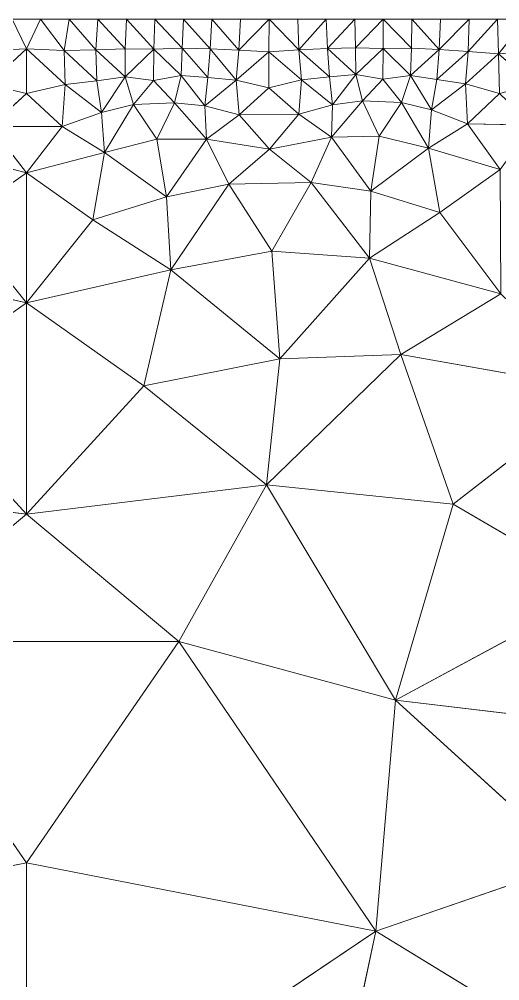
# Model space of a CAD drawing. Header units: metres. Extents: x 0 to 8, y 0 to 4.
# Drawn here: x 6.993 to 7.495, y 2.994 to 4 of the extents above; entities that cross this region are included whole.
import ezdxf

# ---------------------------------------------------------------- set-up
doc = ezdxf.new("R2010")
doc.units = ezdxf.units.M
doc.header["$MEASUREMENT"] = 0
doc.layers.add('losas-1', color=7, linetype='Continuous', lineweight=0)

msp = doc.modelspace()

# ---------------------------------------------------------------- linework, layer by layer
at = {"layer": 'losas-1'}
for p, q in [((8, 4), (6, 4)), ((6.9851, 4), (7, 3.969)), ((7.0149, 4), (7, 3.969)), ((7.0149, 4), (7.0394, 3.9673)), ((7.0448, 4), (7.0394, 3.9673)), ((7.0726, 3.9681), (7.0448, 4)), ((7.0746, 4), (7.0726, 3.9681)), ((7.1032, 3.9692), (7.0746, 4)), ((7.1045, 4), (7.1032, 3.9692)), ((7.1332, 3.9687), (7.1045, 4)), ((7.1343, 4), (7.1332, 3.9687)), ((7.1628, 3.9697), (7.1343, 4)), ((7.1642, 4), (7.1628, 3.9697)), ((7.1921, 3.9691), (7.1642, 4)), ((7.194, 4), (7.1921, 3.9691)), ((7.2222, 3.9678), (7.194, 4)), ((7.2239, 4), (7.2222, 3.9678)), ((7.2222, 3.9678), (7.2537, 4)), ((7.2537, 4), (7.2535, 3.9659)), ((7.2848, 3.968), (7.2537, 4)), ((7.2836, 4), (7.2848, 3.968)), ((7.2848, 3.968), (7.3134, 4)), ((7.3134, 4), (7.3148, 3.9694)), ((7.3148, 3.9694), (7.3433, 4)), ((7.3433, 4), (7.3439, 3.9702)), ((7.3439, 3.9702), (7.3731, 4)), ((7.4024, 3.9698), (7.3731, 4)), ((7.3731, 4), (7.3731, 3.9693)), ((7.403, 4), (7.4024, 3.9698)), ((7.4316, 3.9684), (7.403, 4)), ((7.4328, 4), (7.4316, 3.9684)), ((7.4316, 3.9684), (7.4627, 4)), ((7.4627, 4), (7.4618, 3.9664)), ((7.4618, 3.9664), (7.4925, 4)), ((7.4925, 4), (7.4935, 3.9639)), ((7.4935, 3.9639), (7.5224, 4)), ((7, 3.969), (6.9596, 3.9317)), ((6.9606, 3.9673), (7, 3.969)), ((7, 3.969), (7.0394, 3.9673)), ((7, 3.9223), (7, 3.969)), ((7, 3.969), (7.0404, 3.9317)), ((7.0394, 3.9673), (7.0726, 3.9681)), ((7.0404, 3.9317), (7.0394, 3.9673)), ((7.0394, 3.9673), (7.0735, 3.9356)), ((7.0726, 3.9681), (7.1032, 3.9692)), ((7.0735, 3.9356), (7.0726, 3.9681)), ((7.0726, 3.9681), (7.1031, 3.9397)), ((7.1031, 3.9397), (7.1032, 3.9692)), ((7.1332, 3.9687), (7.1031, 3.9397)), ((7.1032, 3.9692), (7.1332, 3.9687)), ((7.1329, 3.9359), (7.1332, 3.9687)), ((7.1332, 3.9687), (7.1628, 3.9697)), ((7.1332, 3.9687), (7.1619, 3.9412)), ((7.1619, 3.9412), (7.1628, 3.9697)), ((7.1628, 3.9697), (7.1921, 3.9691)), ((7.1628, 3.9697), (7.1898, 3.939)), ((7.1898, 3.939), (7.1921, 3.9691)), ((7.1921, 3.9691), (7.2222, 3.9678)), ((7.1921, 3.9691), (7.2194, 3.9363)), ((7.2194, 3.9363), (7.2222, 3.9678)), ((7.2535, 3.9659), (7.2194, 3.9363)), ((7.2222, 3.9678), (7.2535, 3.9659)), ((7.2535, 3.9659), (7.2848, 3.968)), ((7.2535, 3.9282), (7.2535, 3.9659)), ((7.2535, 3.9659), (7.2874, 3.9367)), ((7.3148, 3.9694), (7.2848, 3.968)), ((7.2848, 3.968), (7.3167, 3.9397)), ((7.2848, 3.968), (7.2874, 3.9367)), ((7.3439, 3.9702), (7.3148, 3.9694)), ((7.3167, 3.9397), (7.3148, 3.9694)), ((7.3148, 3.9694), (7.3443, 3.9422)), ((7.3443, 3.9422), (7.3439, 3.9702)), ((7.3731, 3.9693), (7.3439, 3.9702)), ((7.3731, 3.9693), (7.3443, 3.9422)), ((7.3726, 3.9373), (7.3731, 3.9693)), ((7.3731, 3.9693), (7.4024, 3.9698)), ((7.3731, 3.9693), (7.4014, 3.9411)), ((7.4014, 3.9411), (7.4024, 3.9698)), ((7.4316, 3.9684), (7.4014, 3.9411)), ((7.4024, 3.9698), (7.4316, 3.9684)), ((7.4291, 3.937), (7.4316, 3.9684)), ((7.4618, 3.9664), (7.4291, 3.937)), ((7.4316, 3.9684), (7.4618, 3.9664)), ((7.4589, 3.9323), (7.4618, 3.9664)), ((7.4935, 3.9639), (7.4589, 3.9323)), ((7.4618, 3.9664), (7.4935, 3.9639)), ((7.4935, 3.9639), (7.5255, 3.9662)), ((7.4944, 3.9223), (7.4935, 3.9639)), ((7.4935, 3.9639), (7.5301, 3.9318)), ((7.3443, 3.9422), (7.3167, 3.9397)), ((7.3443, 3.9422), (7.3201, 3.9106)), ((7.3512, 3.9145), (7.3443, 3.9422)), ((7.3443, 3.9422), (7.3726, 3.9373)), ((7, 3.9223), (6.9596, 3.9317)), ((7.0404, 3.9317), (7, 3.9223)), ((7.0404, 3.9317), (7.0374, 3.8879)), ((7.0735, 3.9356), (7.0404, 3.9317)), ((7.0404, 3.9317), (7.0784, 3.9026)), ((7.1031, 3.9397), (7.0735, 3.9356)), ((7.0784, 3.9026), (7.0735, 3.9356)), ((7.1031, 3.9397), (7.0784, 3.9026)), ((7.1121, 3.9107), (7.1031, 3.9397)), ((7.1329, 3.9359), (7.1031, 3.9397)), ((7.1329, 3.9359), (7.1121, 3.9107)), ((7.1619, 3.9412), (7.1329, 3.9359)), ((7.1547, 3.9127), (7.1329, 3.9359)), ((7.1619, 3.9412), (7.1547, 3.9127)), ((7.1619, 3.9412), (7.1864, 3.9094)), ((7.1898, 3.939), (7.1619, 3.9412)), ((7.1864, 3.9094), (7.1898, 3.939)), ((7.2194, 3.9363), (7.1864, 3.9094)), ((7.2194, 3.9363), (7.1898, 3.939)), ((7.2223, 3.9), (7.2194, 3.9363)), ((7.2535, 3.9282), (7.2194, 3.9363)), ((7.2874, 3.9367), (7.2535, 3.9282)), ((7.2874, 3.9367), (7.2849, 3.9006)), ((7.3167, 3.9397), (7.2874, 3.9367)), ((7.2874, 3.9367), (7.3201, 3.9106)), ((7.3201, 3.9106), (7.3167, 3.9397)), ((7.3726, 3.9373), (7.3512, 3.9145)), ((7.4014, 3.9411), (7.3726, 3.9373)), ((7.3922, 3.913), (7.3726, 3.9373)), ((7.4014, 3.9411), (7.3922, 3.913)), ((7.4014, 3.9411), (7.4236, 3.9052)), ((7.4291, 3.937), (7.4014, 3.9411)), ((7.4236, 3.9052), (7.4291, 3.937)), ((7.4589, 3.9323), (7.4236, 3.9052)), ((7.4589, 3.9323), (7.4291, 3.937)), ((7.461, 3.8907), (7.4589, 3.9323)), ((7.4944, 3.9223), (7.4589, 3.9323)), ((7.5301, 3.9318), (7.4944, 3.9223)), ((7, 3.9223), (6.9626, 3.8879)), ((7.0374, 3.8879), (7, 3.9223)), ((7.2535, 3.9282), (7.2223, 3.9)), ((7.2849, 3.9006), (7.2535, 3.9282)), ((7.4944, 3.9223), (7.461, 3.8907)), ((7.529, 3.8893), (7.4944, 3.9223)), ((7.1121, 3.9107), (7.1547, 3.9127)), ((7.1547, 3.9127), (7.1365, 3.8745)), ((7.1547, 3.9127), (7.1882, 3.8747)), ((7.1864, 3.9094), (7.1547, 3.9127)), ((7.3512, 3.9145), (7.3188, 3.8765)), ((7.3201, 3.9106), (7.3512, 3.9145)), ((7.3688, 3.8778), (7.3512, 3.9145)), ((7.3512, 3.9145), (7.3922, 3.913)), ((7.3922, 3.913), (7.3688, 3.8778)), ((7.3922, 3.913), (7.4236, 3.9052)), ((7.3922, 3.913), (7.4203, 3.865)), ((7.0784, 3.9026), (7.0374, 3.8879)), ((7.1121, 3.9107), (7.0784, 3.9026)), ((7.0815, 3.8605), (7.0784, 3.9026)), ((7.1121, 3.9107), (7.0815, 3.8605)), ((7.1365, 3.8745), (7.1121, 3.9107)), ((7.1882, 3.8747), (7.1864, 3.9094)), ((7.2223, 3.9), (7.1864, 3.9094)), ((7.2849, 3.9006), (7.3201, 3.9106)), ((7.3201, 3.9106), (7.3188, 3.8765)), ((7.4203, 3.865), (7.4236, 3.9052)), ((7.461, 3.8907), (7.4236, 3.9052)), ((7.2223, 3.9), (7.1882, 3.8747)), ((7.2223, 3.9), (7.2849, 3.9006)), ((7.254, 3.8642), (7.2223, 3.9)), ((7.2849, 3.9006), (7.254, 3.8642)), ((7.3188, 3.8765), (7.2849, 3.9006)), ((7, 3.8393), (6.9626, 3.8879)), ((6.9626, 3.8879), (7.0374, 3.8879)), ((7.0374, 3.8879), (7, 3.8393)), ((7.0815, 3.8605), (7.0374, 3.8879)), ((7.461, 3.8907), (7.4203, 3.865)), ((7.4952, 3.8427), (7.461, 3.8907)), ((7.461, 3.8907), (7.529, 3.8893)), ((7.1365, 3.8745), (7.0815, 3.8605)), ((7.1882, 3.8747), (7.1365, 3.8745)), ((7.1365, 3.8745), (7.1466, 3.8144)), ((7.1882, 3.8747), (7.1466, 3.8144)), ((7.2115, 3.8276), (7.1882, 3.8747)), ((7.254, 3.8642), (7.1882, 3.8747)), ((7.3188, 3.8765), (7.254, 3.8642)), ((7.3188, 3.8765), (7.2977, 3.8294)), ((7.3688, 3.8778), (7.3188, 3.8765)), ((7.3188, 3.8765), (7.3602, 3.8201)), ((7.3602, 3.8201), (7.3688, 3.8778)), ((7.4203, 3.865), (7.3688, 3.8778)), ((7.254, 3.8642), (7.2115, 3.8276)), ((7.2977, 3.8294), (7.254, 3.8642)), ((7.4203, 3.865), (7.3602, 3.8201)), ((7.432, 3.7978), (7.4203, 3.865)), ((7.4952, 3.8427), (7.4203, 3.865)), ((7, 3.8393), (6.9185, 3.8605)), ((7.0815, 3.8605), (7, 3.8393)), ((7.0815, 3.8605), (7.0694, 3.7903)), ((7.0815, 3.8605), (7.1466, 3.8144)), ((7.4952, 3.8427), (7.432, 3.7978)), ((7, 3.8393), (6.9306, 3.7903)), ((7.0694, 3.7903), (7, 3.8393)), ((7, 3.8393), (7, 3.7034)), ((7.1466, 3.8144), (7.2115, 3.8276)), ((7.2115, 3.8276), (7.151, 3.738)), ((7.2115, 3.8276), (7.2977, 3.8294)), ((7.2567, 3.7575), (7.2115, 3.8276)), ((7.2977, 3.8294), (7.2567, 3.7575)), ((7.2977, 3.8294), (7.3602, 3.8201)), ((7.3586, 3.7501), (7.2977, 3.8294)), ((7.1466, 3.8144), (7.0694, 3.7903)), ((7.1466, 3.8144), (7.151, 3.738)), ((7.3586, 3.7501), (7.3602, 3.8201)), ((7.3602, 3.8201), (7.432, 3.7978)), ((7.432, 3.7978), (7.3586, 3.7501)), ((7.4959, 3.7129), (7.432, 3.7978)), ((7, 3.7034), (6.9306, 3.7903)), ((7.0694, 3.7903), (7, 3.7034)), ((7.151, 3.738), (7.0694, 3.7903)), ((7.2567, 3.7575), (7.151, 3.738)), ((7.2649, 3.645), (7.2567, 3.7575)), ((7.3586, 3.7501), (7.2567, 3.7575)), ((7.3586, 3.7501), (7.2649, 3.645)), ((7.3915, 3.6495), (7.3586, 3.7501)), ((7.4959, 3.7129), (7.3586, 3.7501)), ((7, 3.7034), (6.849, 3.738)), ((7.151, 3.738), (7, 3.7034)), ((7.151, 3.738), (7.1227, 3.6165)), ((7.151, 3.738), (7.2649, 3.645)), ((7.4959, 3.7129), (7.3915, 3.6495)), ((7, 3.7034), (6.8773, 3.6165)), ((7.1227, 3.6165), (7, 3.7034)), ((7, 3.7034), (7, 3.4825)), ((7.1227, 3.6165), (7.2649, 3.645)), ((7.3915, 3.6495), (7.2509, 3.513)), ((7.2649, 3.645), (7.2509, 3.513)), ((7.2649, 3.645), (7.3915, 3.6495)), ((7.4461, 3.4929), (7.3915, 3.6495)), ((7.3915, 3.6495), (7.6002, 3.6125)), ((7, 3.4825), (6.8773, 3.6165)), ((7.1227, 3.6165), (7, 3.4825)), ((7.2509, 3.513), (7.1227, 3.6165)), ((7.6002, 3.6125), (7.4461, 3.4929)), ((7, 3.4825), (6.7491, 3.513)), ((7.2509, 3.513), (7, 3.4825)), ((7.2509, 3.513), (7.1595, 3.3492)), ((7.2509, 3.513), (7.386, 3.2881)), ((7.4461, 3.4929), (7.2509, 3.513)), ((7.386, 3.2881), (7.4461, 3.4929)), ((7.5993, 3.4033), (7.4461, 3.4929)), ((7, 3.4825), (6.8405, 3.3492)), ((7.1595, 3.3492), (7, 3.4825)), ((7.5993, 3.4033), (7.386, 3.2881)), ((7, 3.1178), (6.8405, 3.3492)), ((7.1595, 3.3492), (6.8405, 3.3492)), ((7.1595, 3.3492), (7, 3.1178)), ((7.1595, 3.3492), (7.386, 3.2881)), ((7.1595, 3.3492), (7.3654, 3.0463)), ((7.386, 3.2881), (7.3654, 3.0463)), ((7.5725, 3.1178), (7.386, 3.2881)), ((7.5707, 3.2659), (7.386, 3.2881)), ((7, 3.1178), (6.6346, 3.0463)), ((7, 2.8006), (7, 3.1178)), ((7.3654, 3.0463), (7, 3.1178)), ((7.5725, 3.1178), (7.3654, 3.0463)), ((7.3654, 3.0463), (7, 2.8006)), ((7.3089, 2.7827), (7.3654, 3.0463)), ((7.5581, 2.9287), (7.3654, 3.0463))]:
    msp.add_line(p, q, dxfattribs=at)
for points in [[(7, 3.969), (6.9851, 4), (6.9606, 3.9673)], [(7.0394, 3.9673), (7.0149, 4), (7, 3.969)], [(7.0726, 3.9681), (7.0448, 4), (7.0394, 3.9673)], [(7.1032, 3.9692), (7.0746, 4), (7.0726, 3.9681)], [(7.1332, 3.9687), (7.1045, 4), (7.1032, 3.9692)], [(7.1628, 3.9697), (7.1343, 4), (7.1332, 3.9687)], [(7.1921, 3.9691), (7.1642, 4), (7.1628, 3.9697)], [(7.2222, 3.9678), (7.194, 4), (7.1921, 3.9691)], [(7.2537, 4), (7.2222, 3.9678), (7.2535, 3.9659)], [(7.2848, 3.968), (7.2537, 4), (7.2535, 3.9659)], [(7.3134, 4), (7.2848, 3.968), (7.3148, 3.9694)], [(7.3433, 4), (7.3148, 3.9694), (7.3439, 3.9702)], [(7.3731, 4), (7.3439, 3.9702), (7.3731, 3.9693)], [(7.4024, 3.9698), (7.3731, 4), (7.3731, 3.9693)], [(7.4316, 3.9684), (7.403, 4), (7.4024, 3.9698)], [(7.4627, 4), (7.4316, 3.9684), (7.4618, 3.9664)], [(7.4925, 4), (7.4618, 3.9664), (7.4935, 3.9639)], [(7.5224, 4), (7.4935, 3.9639), (7.5255, 3.9662)], [(6.9596, 3.9317), (7, 3.9223), (7, 3.969)], [(6.9596, 3.9317), (7, 3.969), (6.9606, 3.9673)], [(7, 3.969), (7.0404, 3.9317), (7.0394, 3.9673)], [(7, 3.9223), (7.0404, 3.9317), (7, 3.969)], [(7.0394, 3.9673), (7.0735, 3.9356), (7.0726, 3.9681)], [(7.0404, 3.9317), (7.0735, 3.9356), (7.0394, 3.9673)], [(7.0726, 3.9681), (7.1031, 3.9397), (7.1032, 3.9692)], [(7.0735, 3.9356), (7.1031, 3.9397), (7.0726, 3.9681)], [(7.1031, 3.9397), (7.1332, 3.9687), (7.1032, 3.9692)], [(7.1031, 3.9397), (7.1329, 3.9359), (7.1332, 3.9687)], [(7.1329, 3.9359), (7.1619, 3.9412), (7.1332, 3.9687)], [(7.1332, 3.9687), (7.1619, 3.9412), (7.1628, 3.9697)], [(7.1619, 3.9412), (7.1898, 3.939), (7.1628, 3.9697)], [(7.1628, 3.9697), (7.1898, 3.939), (7.1921, 3.9691)], [(7.1898, 3.939), (7.2194, 3.9363), (7.1921, 3.9691)], [(7.1921, 3.9691), (7.2194, 3.9363), (7.2222, 3.9678)], [(7.2194, 3.9363), (7.2535, 3.9659), (7.2222, 3.9678)], [(7.2194, 3.9363), (7.2535, 3.9282), (7.2535, 3.9659)], [(7.2535, 3.9659), (7.2874, 3.9367), (7.2848, 3.968)], [(7.2535, 3.9282), (7.2874, 3.9367), (7.2535, 3.9659)], [(7.2848, 3.968), (7.3167, 3.9397), (7.3148, 3.9694)], [(7.2874, 3.9367), (7.3167, 3.9397), (7.2848, 3.968)], [(7.3148, 3.9694), (7.3443, 3.9422), (7.3439, 3.9702)], [(7.3167, 3.9397), (7.3443, 3.9422), (7.3148, 3.9694)], [(7.3443, 3.9422), (7.3731, 3.9693), (7.3439, 3.9702)], [(7.3443, 3.9422), (7.3726, 3.9373), (7.3731, 3.9693)], [(7.3726, 3.9373), (7.4014, 3.9411), (7.3731, 3.9693)], [(7.3731, 3.9693), (7.4014, 3.9411), (7.4024, 3.9698)], [(7.4014, 3.9411), (7.4316, 3.9684), (7.4024, 3.9698)], [(7.4014, 3.9411), (7.4291, 3.937), (7.4316, 3.9684)], [(7.4291, 3.937), (7.4618, 3.9664), (7.4316, 3.9684)], [(7.4291, 3.937), (7.4589, 3.9323), (7.4618, 3.9664)], [(7.4589, 3.9323), (7.4935, 3.9639), (7.4618, 3.9664)], [(7.4589, 3.9323), (7.4944, 3.9223), (7.4935, 3.9639)], [(7.4935, 3.9639), (7.5301, 3.9318), (7.5255, 3.9662)], [(7.4944, 3.9223), (7.5301, 3.9318), (7.4935, 3.9639)], [(7.3201, 3.9106), (7.3443, 3.9422), (7.3167, 3.9397)], [(7.3201, 3.9106), (7.3512, 3.9145), (7.3443, 3.9422)], [(7.3512, 3.9145), (7.3726, 3.9373), (7.3443, 3.9422)], [(6.9626, 3.8879), (7, 3.9223), (6.9596, 3.9317)], [(7.0374, 3.8879), (7.0404, 3.9317), (7, 3.9223)], [(7.0374, 3.8879), (7.0784, 3.9026), (7.0404, 3.9317)], [(7.0404, 3.9317), (7.0784, 3.9026), (7.0735, 3.9356)], [(7.0784, 3.9026), (7.1031, 3.9397), (7.0735, 3.9356)], [(7.0784, 3.9026), (7.1121, 3.9107), (7.1031, 3.9397)], [(7.1121, 3.9107), (7.1329, 3.9359), (7.1031, 3.9397)], [(7.1121, 3.9107), (7.1547, 3.9127), (7.1329, 3.9359)], [(7.1547, 3.9127), (7.1619, 3.9412), (7.1329, 3.9359)], [(7.1547, 3.9127), (7.1864, 3.9094), (7.1619, 3.9412)], [(7.1619, 3.9412), (7.1864, 3.9094), (7.1898, 3.939)], [(7.1864, 3.9094), (7.2194, 3.9363), (7.1898, 3.939)], [(7.1864, 3.9094), (7.2223, 3.9), (7.2194, 3.9363)], [(7.2223, 3.9), (7.2535, 3.9282), (7.2194, 3.9363)], [(7.2849, 3.9006), (7.2874, 3.9367), (7.2535, 3.9282)], [(7.2849, 3.9006), (7.3201, 3.9106), (7.2874, 3.9367)], [(7.2874, 3.9367), (7.3201, 3.9106), (7.3167, 3.9397)], [(7.3512, 3.9145), (7.3922, 3.913), (7.3726, 3.9373)], [(7.3922, 3.913), (7.4014, 3.9411), (7.3726, 3.9373)], [(7.3922, 3.913), (7.4236, 3.9052), (7.4014, 3.9411)], [(7.4014, 3.9411), (7.4236, 3.9052), (7.4291, 3.937)], [(7.4236, 3.9052), (7.4589, 3.9323), (7.4291, 3.937)], [(7.4236, 3.9052), (7.461, 3.8907), (7.4589, 3.9323)], [(7.461, 3.8907), (7.4944, 3.9223), (7.4589, 3.9323)], [(7.529, 3.8893), (7.5301, 3.9318), (7.4944, 3.9223)], [(6.9626, 3.8879), (7.0374, 3.8879), (7, 3.9223)], [(7.2223, 3.9), (7.2849, 3.9006), (7.2535, 3.9282)], [(7.461, 3.8907), (7.529, 3.8893), (7.4944, 3.9223)], [(7.1365, 3.8745), (7.1547, 3.9127), (7.1121, 3.9107)], [(7.1365, 3.8745), (7.1882, 3.8747), (7.1547, 3.9127)], [(7.1547, 3.9127), (7.1882, 3.8747), (7.1864, 3.9094)], [(7.3188, 3.8765), (7.3688, 3.8778), (7.3512, 3.9145)], [(7.3188, 3.8765), (7.3512, 3.9145), (7.3201, 3.9106)], [(7.3688, 3.8778), (7.3922, 3.913), (7.3512, 3.9145)], [(7.3688, 3.8778), (7.4203, 3.865), (7.3922, 3.913)], [(7.3922, 3.913), (7.4203, 3.865), (7.4236, 3.9052)], [(7.0815, 3.8605), (7.0784, 3.9026), (7.0374, 3.8879)], [(7.0784, 3.9026), (7.0815, 3.8605), (7.1121, 3.9107)], [(7.1121, 3.9107), (7.0815, 3.8605), (7.1365, 3.8745)], [(7.1882, 3.8747), (7.2223, 3.9), (7.1864, 3.9094)], [(7.3188, 3.8765), (7.3201, 3.9106), (7.2849, 3.9006)], [(7.4203, 3.865), (7.461, 3.8907), (7.4236, 3.9052)], [(7.1882, 3.8747), (7.254, 3.8642), (7.2223, 3.9)], [(7.254, 3.8642), (7.2849, 3.9006), (7.2223, 3.9)], [(7.254, 3.8642), (7.3188, 3.8765), (7.2849, 3.9006)], [(6.9185, 3.8605), (7, 3.8393), (6.9626, 3.8879)], [(7, 3.8393), (7.0374, 3.8879), (6.9626, 3.8879)], [(7, 3.8393), (7.0815, 3.8605), (7.0374, 3.8879)], [(7.4203, 3.865), (7.4952, 3.8427), (7.461, 3.8907)], [(7.4952, 3.8427), (7.529, 3.8893), (7.461, 3.8907)], [(7.0815, 3.8605), (7.1466, 3.8144), (7.1365, 3.8745)], [(7.1466, 3.8144), (7.1882, 3.8747), (7.1365, 3.8745)], [(7.1466, 3.8144), (7.2115, 3.8276), (7.1882, 3.8747)], [(7.1882, 3.8747), (7.2115, 3.8276), (7.254, 3.8642)], [(7.254, 3.8642), (7.2977, 3.8294), (7.3188, 3.8765)], [(7.2977, 3.8294), (7.3602, 3.8201), (7.3188, 3.8765)], [(7.3188, 3.8765), (7.3602, 3.8201), (7.3688, 3.8778)], [(7.3602, 3.8201), (7.4203, 3.865), (7.3688, 3.8778)], [(7.2115, 3.8276), (7.2977, 3.8294), (7.254, 3.8642)], [(7.3602, 3.8201), (7.432, 3.7978), (7.4203, 3.865)], [(7.4203, 3.865), (7.432, 3.7978), (7.4952, 3.8427)], [(6.9185, 3.8605), (6.9306, 3.7903), (7, 3.8393)], [(7, 3.8393), (7.0694, 3.7903), (7.0815, 3.8605)], [(7.0694, 3.7903), (7.1466, 3.8144), (7.0815, 3.8605)], [(7.4959, 3.7129), (7.4952, 3.8427), (7.432, 3.7978)], [(7, 3.7034), (7, 3.8393), (6.9306, 3.7903)], [(7, 3.7034), (7.0694, 3.7903), (7, 3.8393)], [(7.151, 3.738), (7.2115, 3.8276), (7.1466, 3.8144)], [(7.151, 3.738), (7.2567, 3.7575), (7.2115, 3.8276)], [(7.2567, 3.7575), (7.2977, 3.8294), (7.2115, 3.8276)], [(7.2977, 3.8294), (7.2567, 3.7575), (7.3586, 3.7501)], [(7.2977, 3.8294), (7.3586, 3.7501), (7.3602, 3.8201)], [(7.151, 3.738), (7.1466, 3.8144), (7.0694, 3.7903)], [(7.3586, 3.7501), (7.432, 3.7978), (7.3602, 3.8201)], [(7.3586, 3.7501), (7.4959, 3.7129), (7.432, 3.7978)], [(6.849, 3.738), (7, 3.7034), (6.9306, 3.7903)], [(7, 3.7034), (7.151, 3.738), (7.0694, 3.7903)], [(7.151, 3.738), (7.2649, 3.645), (7.2567, 3.7575)], [(7.2649, 3.645), (7.3586, 3.7501), (7.2567, 3.7575)], [(7.2649, 3.645), (7.3915, 3.6495), (7.3586, 3.7501)], [(7.3586, 3.7501), (7.3915, 3.6495), (7.4959, 3.7129)], [(6.849, 3.738), (6.8773, 3.6165), (7, 3.7034)], [(7, 3.7034), (7.1227, 3.6165), (7.151, 3.738)], [(7.1227, 3.6165), (7.2649, 3.645), (7.151, 3.738)], [(7.3915, 3.6495), (7.6002, 3.6125), (7.4959, 3.7129)], [(7, 3.4825), (7, 3.7034), (6.8773, 3.6165)], [(7, 3.4825), (7.1227, 3.6165), (7, 3.7034)], [(7.2509, 3.513), (7.2649, 3.645), (7.1227, 3.6165)], [(7.3915, 3.6495), (7.2509, 3.513), (7.4461, 3.4929)], [(7.2649, 3.645), (7.2509, 3.513), (7.3915, 3.6495)], [(7.4461, 3.4929), (7.6002, 3.6125), (7.3915, 3.6495)], [(6.7491, 3.513), (7, 3.4825), (6.8773, 3.6165)], [(7, 3.4825), (7.2509, 3.513), (7.1227, 3.6165)], [(7.5993, 3.4033), (7.6002, 3.6125), (7.4461, 3.4929)], [(6.7491, 3.513), (6.8405, 3.3492), (7, 3.4825)], [(7, 3.4825), (7.1595, 3.3492), (7.2509, 3.513)], [(7.1595, 3.3492), (7.386, 3.2881), (7.2509, 3.513)], [(7.2509, 3.513), (7.386, 3.2881), (7.4461, 3.4929)], [(7.4461, 3.4929), (7.386, 3.2881), (7.5993, 3.4033)], [(6.8405, 3.3492), (7.1595, 3.3492), (7, 3.4825)], [(7.5993, 3.4033), (7.386, 3.2881), (7.5707, 3.2659)], [(6.8405, 3.3492), (6.6346, 3.0463), (7, 3.1178)], [(6.8405, 3.3492), (7, 3.1178), (7.1595, 3.3492)], [(7.3654, 3.0463), (7.1595, 3.3492), (7, 3.1178)], [(7.3654, 3.0463), (7.386, 3.2881), (7.1595, 3.3492)], [(7.386, 3.2881), (7.3654, 3.0463), (7.5725, 3.1178)], [(7.386, 3.2881), (7.5725, 3.1178), (7.5707, 3.2659)], [(6.6346, 3.0463), (7, 2.8006), (7, 3.1178)], [(7, 2.8006), (7.3654, 3.0463), (7, 3.1178)], [(7.5581, 2.9287), (7.5725, 3.1178), (7.3654, 3.0463)], [(6.6911, 2.7827), (7, 2.8006), (6.6346, 3.0463)], [(7, 2.8006), (7.3089, 2.7827), (7.3654, 3.0463)], [(7.3654, 3.0463), (7.3089, 2.7827), (7.5581, 2.9287)]]:
    msp.add_3dface(points, dxfattribs=at)
for points, invisible_edges in [([(7.0149, 4), (6.9851, 4), (7, 3.969)], 1), ([(7.0394, 3.9673), (7.0448, 4), (7.0149, 4)], 2), ([(7.0746, 4), (7.0448, 4), (7.0726, 3.9681)], 1), ([(7.1045, 4), (7.0746, 4), (7.1032, 3.9692)], 1), ([(7.1343, 4), (7.1045, 4), (7.1332, 3.9687)], 1), ([(7.1642, 4), (7.1343, 4), (7.1628, 3.9697)], 1), ([(7.194, 4), (7.1642, 4), (7.1921, 3.9691)], 1), ([(7.2239, 4), (7.194, 4), (7.2222, 3.9678)], 1), ([(7.2537, 4), (7.2239, 4), (7.2222, 3.9678)], 1), ([(7.2836, 4), (7.2537, 4), (7.2848, 3.968)], 1), ([(7.3134, 4), (7.2836, 4), (7.2848, 3.968)], 1), ([(7.3433, 4), (7.3134, 4), (7.3148, 3.9694)], 1), ([(7.3731, 4), (7.3433, 4), (7.3439, 3.9702)], 1), ([(7.403, 4), (7.3731, 4), (7.4024, 3.9698)], 1), ([(7.4328, 4), (7.403, 4), (7.4316, 3.9684)], 1), ([(7.4627, 4), (7.4328, 4), (7.4316, 3.9684)], 1), ([(7.4925, 4), (7.4627, 4), (7.4618, 3.9664)], 1), ([(7.5224, 4), (7.4925, 4), (7.4935, 3.9639)], 1)]:
    msp.add_3dface(points, dxfattribs=dict(at, invisible_edges=invisible_edges))

doc.saveas('drawing.dxf')
